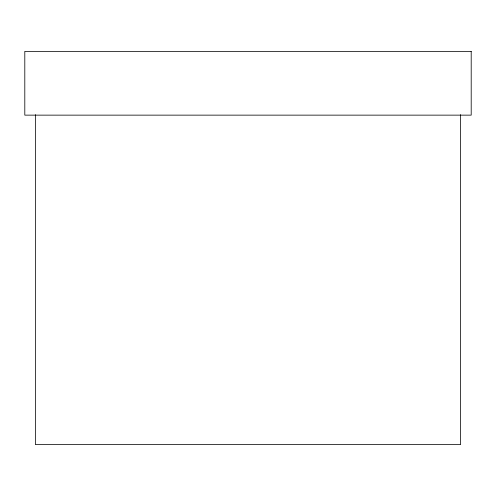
<?xml version="1.0" encoding="UTF-8"?>
<svg xmlns="http://www.w3.org/2000/svg" width="496" height="496" viewBox="0 0 496 496"><rect width="100%" height="100%" fill="white"/><g stroke="black" fill="none" stroke-linecap="round" stroke-linejoin="round"><path stroke-width="0.74" d="M460.573 114.669L460.573 444.627L35.427 444.627L35.427 114.669M471.2 51.373L24.8 51.373L24.8 115.14L471.2 115.14L471.2 51.373"/></g></svg>
